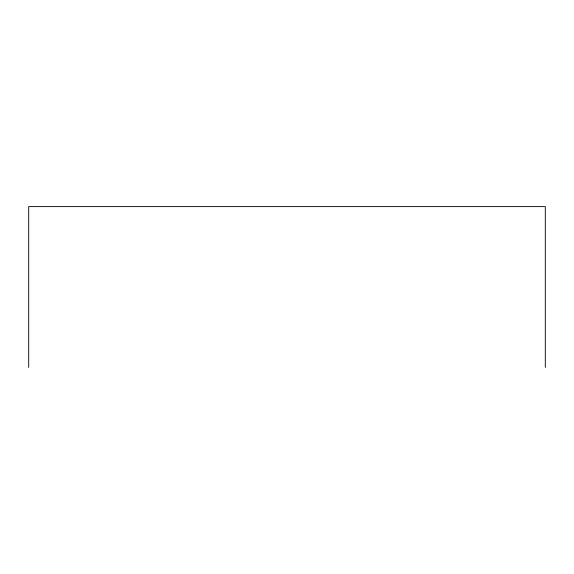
<?xml version="1.0" encoding="UTF-8"?>
<svg xmlns="http://www.w3.org/2000/svg" width="574" height="574" viewBox="0 0 574 574"><rect width="100%" height="100%" fill="white"/><g stroke="black" fill="none" stroke-linecap="round" stroke-linejoin="round"><path stroke-width="0.86" d="M545.3 367.396L545.3 206.604L28.7 206.604L28.7 367.396"/></g></svg>
